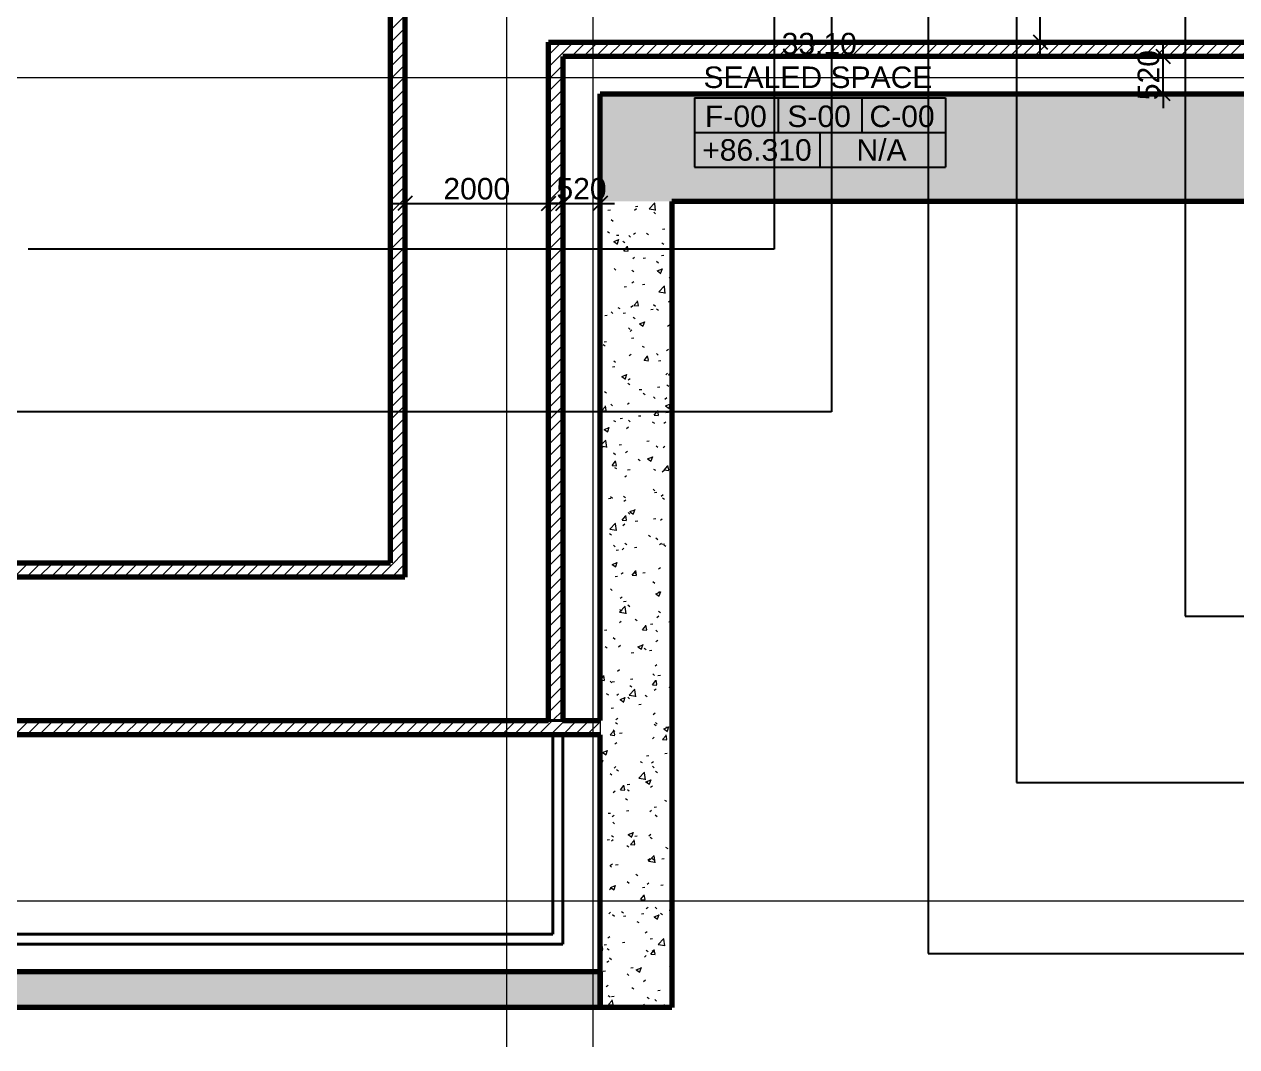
# Model space of a CAD drawing. Header units: millimetres. Extents: x -920222 to -841623, y -18676 to 21298.
# Drawn here: x -876808 to -859907, y -17825 to -3572 of the extents above; entities that cross this region are included whole.
import ezdxf

# ---------------------------------------------------------------- set-up
doc = ezdxf.new("R2010")
doc.units = ezdxf.units.MM
doc.linetypes.add('DPA_Grid _ Level 100', pattern=[10, 5.5, -1.6, 1.3, -1.6])
for name, color, linetype, lineweight in [('A-ANNO-DIMS', 1, 'Continuous', 9), ('A-FLOR-E', 2, 'Continuous', 35), ('A-ROOM-IDEN', 3, 'Continuous', 25), ('A-ROOM-LINE', 3, 'Continuous', 25), ('A-WALL', 5, 'Continuous', 35), ('A-WALL-PATT', 1, 'Continuous', 35), ('S-GRID', 251, 'Continuous', 9), ('WALL-E', 2, 'Continuous', 35)]:
    doc.layers.add(name, color=color, linetype=linetype, lineweight=lineweight)
doc.styles.add('Arial_2', font='arial.ttf', dxfattribs={"height": 300})
doc.dimstyles.new('DPA-DIM-3_0_T-T', dxfattribs={"dimscale": 304.8, "dimtxt": 306.07782, "dimasz": 0.656168, "dimexe": 0.656168, "dimexo": 0.0625, "dimgap": 0.164042, "dimtad": 1, "dimdec": 0, "dimzin": 0, "dimdsep": 46, "dimtxsty": 'Arial_2', "dimblk1": 'OBLIQUE', "dimblk2": 'OBLIQUE', "dimsah": 1, "dimcen": 0.09, "dimdle": 0.656168, "dimadec": 8, "dimazin": 0, "dimtfac": 1, "dimtdec": 4, "dimtix": 1, "dimtmove": 0, "dimatfit": 3, "dimfxl": 1.312336, "dimfxlon": 1, "dimtvp": 1, "dimtolj": 1, "dimtzin": 0, "dimarcsym": 2})
pattern_1 = [(45, (0, 0), (-84.852814, 84.852814), [])]
pattern_2 = [(50, (0, 0), (728.7365, -63.75582), [76.2, -838.2]), (355, (0, 0), (-140.9716, 764.2276), [60.96, -670.56]), (100.451, (60.7, -5.3), (587.77, 700.46675), [64.76, -712.36]), (46.184, (0, 203.2), (1084.3162, -168.171), [114.3, -1257.3]), (96.636, (90.4, 189.2), (949.6099, 989.7098), [97.14, -1068.54]), (351.184, (0, 203.2), (949.6206, 989.7012), [91.44, -1005.84]), (21, (101.6, 152.4), (606.45787, -409.06057), [76.2, -838.2]), (326, (101.6, 152.4), (247.20834, 736.7529), [60.96, -670.56]), (71.451, (152.14, 118.3), (853.66825, 327.68547), [64.76, -712.36]), (37.5, (0, 0), (12.35469, 338.22012), [33.528, -628.904, 33.528, -647.192, -673.1]), (37.5, (0, 0), (12.35469, 338.22012), [-1343.152, 33.528, -639.572]), (7.5, (0, 0), (267.27887, 400.72213), [33.528, -354.584, 33.528, -613.664, -256.54]), (7.5, (0, 0), (267.27887, 400.72213), [-1035.304, 33.528, -223.012]), (327.5, (-226.57, 0), (542.36333, -22.915345), [33.528, -220.472, 33.528, -758.952, -1051.56]), (327.5, (-226.57, 0), (542.36333, -22.915345), [-1046.48, 33.528, -1018.032]), (317.5, (-328.17, 0), (592.51696, 101.7071), [33.528, -296.672, 33.528, -492.76, -746.76]), (317.5, (-328.17, 0), (592.51696, 101.7071), [-856.488, 33.528, -713.232])]

# ---------------------------------------------------------------- blocks, each defined once
blk = doc.blocks.new('DPA_Room Tag Box - Standard-4486259-4250-01 ENLARGED CONCOURSE LEVEL - REFLECTED CEILING PLAN - SHEET 1')
at = {"layer": 'A-ROOM-LINE'}
for p, q in [((-17.5, -2.94), (-17.5, -12.6)), ((-17.5, -2.94), (17.5, -2.94)), ((-5.83, -2.94), (-5.83, -7.77)), ((5.83, -2.94), (5.83, -7.77)), ((17.5, -2.94), (17.5, -12.6)), ((-17.5, -7.77), (17.5, -7.77)), ((0, -7.77), (0, -12.6)), ((-17.5, -12.6), (17.5, -12.6))]:
    blk.add_line(p, q, dxfattribs=at)
blk = doc.blocks.new('_Oblique')
at = {"color": 0, "linetype": 'ByBlock', "lineweight": -2}
blk.add_line((-0.5, -0.5), (0.5, 0.5), dxfattribs=at)
blk = doc.blocks.new('*D310')
at = {"layer": 'A-ANNO-DIMS', "color": 0, "lineweight": -2, "transparency": 16777216}
for p, q in [((41636, -7600), (41636, -5200)), ((41255, -5400), (41836, -5400)), ((41255, -7400), (41836, -7400))]:
    blk.add_line(p, q, dxfattribs=at)
at = {"layer": 'Defpoints', "color": 0, "transparency": 16777216}
for p in [(41236, -5400), (41636, -5400), (41236, -7400)]:
    blk.add_point(p, dxfattribs=at)
at = {"layer": 'A-ANNO-DIMS', "color": 0, "lineweight": -2, "transparency": 16777216, "xscale": 200, "yscale": 200, "zscale": 200}
for p, rotation in [((41636, -5400), 90), ((41636, -7400), 270)]:
    blk.add_blockref('_Oblique', p, dxfattribs=dict(at, rotation=rotation))
at = {"layer": 'A-ANNO-DIMS', "color": 0, "transparency": 16777216, "insert": (41433, -6400), "char_height": 300, "width": 1107.53, "attachment_point": 5, "rotation": 90, "style": 'Arial_2'}
blk.add_mtext('\\A1;2000', dxfattribs=at)
blk = doc.blocks.new('*D312')
at = {"layer": 'A-ANNO-DIMS', "color": 0, "lineweight": -2, "transparency": 16777216}
for p, q in [((43349, -7600), (43349, -7400)), ((42968, -7600), (43549, -7600)), ((43349, -8120), (43349, -7600)), ((42968, -8120), (43549, -8120)), ((43349, -8120), (43349, -8320))]:
    blk.add_line(p, q, dxfattribs=at)
at = {"layer": 'Defpoints', "color": 0, "transparency": 16777216}
for p in [(42949, -7600), (43349, -7600), (42949, -8120)]:
    blk.add_point(p, dxfattribs=at)
at = {"layer": 'A-ANNO-DIMS', "color": 0, "lineweight": -2, "transparency": 16777216, "xscale": 200, "yscale": 200, "zscale": 200}
for p, rotation in [((43349, -7600), 270), ((43349, -8120), 90)]:
    blk.add_blockref('_Oblique', p, dxfattribs=dict(at, rotation=rotation))
at = {"layer": 'A-ANNO-DIMS', "color": 0, "transparency": 16777216, "insert": (43146, -7860), "char_height": 300, "width": 830.65, "attachment_point": 5, "rotation": 90, "style": 'Arial_2'}
blk.add_mtext('\\A1;520', dxfattribs=at)
blk = doc.blocks.new('*D313')
at = {"layer": 'A-ANNO-DIMS', "color": 0, "lineweight": -2, "transparency": 16777216}
for p, q in [((32782, -9268), (32782, -9849)), ((34782, -9268), (34782, -9849)), ((32582, -9649), (34982, -9649))]:
    blk.add_line(p, q, dxfattribs=at)
at = {"layer": 'Defpoints', "color": 0, "transparency": 16777216}
for p in [(32782, -9249), (34782, -9249), (34782, -9649)]:
    blk.add_point(p, dxfattribs=at)
at = {"layer": 'A-ANNO-DIMS', "color": 0, "lineweight": -2, "transparency": 16777216, "xscale": 200, "yscale": 200, "zscale": 200, "rotation": 180}
blk.add_blockref('_Oblique', (32782, -9649), dxfattribs=at)
at = {"layer": 'A-ANNO-DIMS', "color": 0, "lineweight": -2, "transparency": 16777216, "xscale": 200, "yscale": 200, "zscale": 200}
blk.add_blockref('_Oblique', (34782, -9649), dxfattribs=at)
at = {"layer": 'A-ANNO-DIMS', "color": 0, "transparency": 16777216, "insert": (33782, -9446), "char_height": 300, "width": 1107.53, "attachment_point": 5, "style": 'Arial_2'}
blk.add_mtext('\\A1;2000', dxfattribs=at)
blk = doc.blocks.new('*D314')
at = {"layer": 'A-ANNO-DIMS', "color": 0, "lineweight": -2, "transparency": 16777216}
for p, q in [((34982, -9268), (34982, -9849)), ((35502, -9268), (35502, -9849)), ((34982, -9649), (34782, -9649)), ((34982, -9649), (35502, -9649)), ((35502, -9649), (35702, -9649))]:
    blk.add_line(p, q, dxfattribs=at)
at = {"layer": 'Defpoints', "color": 0, "transparency": 16777216}
for p in [(34982, -9249), (35502, -9249), (35502, -9649)]:
    blk.add_point(p, dxfattribs=at)
at = {"layer": 'A-ANNO-DIMS', "color": 0, "lineweight": -2, "transparency": 16777216, "xscale": 200, "yscale": 200, "zscale": 200}
blk.add_blockref('_Oblique', (34982, -9649), dxfattribs=at)
at = {"layer": 'A-ANNO-DIMS', "color": 0, "lineweight": -2, "transparency": 16777216, "xscale": 200, "yscale": 200, "zscale": 200, "rotation": 180}
blk.add_blockref('_Oblique', (35502, -9649), dxfattribs=at)
at = {"layer": 'A-ANNO-DIMS', "color": 0, "transparency": 16777216, "insert": (35242, -9446), "char_height": 300, "width": 830.65, "attachment_point": 5, "style": 'Arial_2'}
blk.add_mtext('\\A1;520', dxfattribs=at)
blk = doc.blocks.new('*U290')
at = {"layer": 'S-GRID', "linetype": 'DPA_Grid _ Level 100'}
for p, q in [((34200, -21404), (34200, 16818.7)), ((35401.9, -21404), (35401.9, 16818.7)), ((58127.3, -7900), (-14589.5, -7900)), ((58127.3, -19375), (-14589.5, -19375))]:
    blk.add_line(p, q, dxfattribs=at)
at = {"layer": 'A-ANNO-DIMS'}
for base, p1, p2, override, picture, middle in [((41636.1, -5400), (41236.1, -7400), (41236.1, -5400), {"dimpost": '<>', "dimfxl": 2000}, '*D310', (41432.9, -6400)), ((43349.2, -7600), (42949.2, -8120), (42949.2, -7600), {"dimpost": '<>', "dimfxl": 520}, '*D312', (43146, -7860))]:
    dim = blk.add_linear_dim(base=base, p1=p1, p2=p2, angle=90, dimstyle='DPA-DIM-3_0_T-T', override=override, dxfattribs=at)
    dim.commit()
    dim.dimension.update_dxf_attribs({"geometry": picture, "text_midpoint": middle})
for base, p1, p2, override, picture, middle in [((34781.9, -9649.1), (32781.9, -9249.1), (34781.9, -9249.1), {"dimpost": '<>', "dimfxl": 2000}, '*D313', (33781.9, -9445.9)), ((35501.9, -9649.1), (34981.9, -9249.1), (35501.9, -9249.1), {"dimpost": '<>', "dimfxl": 520}, '*D314', (35241.9, -9445.9))]:
    dim = blk.add_linear_dim(base=base, p1=p1, p2=p2, dimstyle='DPA-DIM-3_0_T-T', override=override, dxfattribs=at)
    dim.commit()
    dim.dimension.update_dxf_attribs({"geometry": picture, "text_midpoint": middle})

msp = doc.modelspace()

# ---------------------------------------------------------------- hatches: boundary and pattern name
at = {"layer": 'A-WALL-PATT', "lineweight": 9}
h = msp.add_hatch(dxfattribs=at)
h.set_pattern_fill('FP_2', color=256, style=0, pattern_type=2)
h.set_pattern_definition(pattern_1)
h.paths.add_polyline_path([(-871701, -11278), (-871501, -11278), (-871501, -1821), (-871701, -1821), (-871701, -11078)])
h = msp.add_hatch(dxfattribs=at)
h.set_pattern_fill('FP_2', color=256, style=0, pattern_type=2)
h.set_pattern_definition(pattern_1)
h.paths.add_polyline_path([(-869301, -13278), (-869301, -3821), (-869501, -3821), (-869501, -13278)])
h = msp.add_hatch(dxfattribs=at)
h.set_pattern_fill('FP_2', color=256, style=0, pattern_type=2)
h.set_pattern_definition(pattern_1)
h.paths.add_polyline_path([(-859607, -4021), (-859607, -3821), (-869301, -3821), (-869301, -4021), (-859807, -4021)])
h = msp.add_hatch(dxfattribs=at)
h.set_pattern_fill('FP_1', color=256, style=0, pattern_type=2)
h.set_pattern_definition(pattern_2)
h.paths.add_polyline_path([(-846122, -6041), (-846122, -4541), (-868781, -4541), (-868781, -6041), (-850513, -6041)])
h = msp.add_hatch(dxfattribs=at)
h.set_pattern_fill('FP_1', color=256, style=0, pattern_type=2)
h.set_pattern_definition(pattern_2)
h.paths.add_polyline_path([(-868781, -17276), (-867781, -17276), (-867781, -6041), (-868781, -6041), (-868781, -13478)])
h = msp.add_hatch(dxfattribs=at)
h.set_pattern_fill('FP_2', color=256, style=0, pattern_type=2)
h.set_pattern_definition(pattern_1)
h.paths.add_polyline_path([(-872467, -11278), (-871701, -11278), (-871701, -11078), (-885257, -11078), (-885257, -11278), (-881249, -11278)])
h = msp.add_hatch(dxfattribs=at)
h.set_pattern_fill('FP_2', color=256, style=0, pattern_type=2)
h.set_pattern_definition(pattern_1)
h.paths.add_polyline_path([(-869301, -13478), (-869301, -13278), (-897937, -13278), (-897937, -13478), (-872467, -13478)])
h = msp.add_hatch(dxfattribs=at)
h.set_pattern_fill('FP_2', color=256, style=0, pattern_type=2)
h.set_pattern_definition(pattern_1)
h.paths.add_polyline_path([(-868781, -13478), (-868781, -13278), (-869301, -13278), (-869301, -13478)])
h = msp.add_hatch(dxfattribs=at)
h.set_pattern_fill('FP_1', color=256, style=0, pattern_type=2)
h.set_pattern_definition(pattern_2)
h.paths.add_polyline_path([(-868781, -17276), (-868781, -16776), (-914637, -16776), (-914637, -17276), (-872467, -17276)])

# ---------------------------------------------------------------- linework, layer by layer
at = {"layer": 'A-FLOR-E'}
for p, q in [((-871701, -11078), (-871701, -1821)), ((-871701, -1821), (-871701, -11078)), ((-859807, -4541), (-868781, -4541)), ((-868781, -4541), (-868781, -13278)), ((-868781, -13278), (-868781, -4541)), ((-868781, -4541), (-859807, -4541)), ((-885057, -11078), (-871701, -11078)), ((-871701, -11078), (-885057, -11078)), ((-868781, -13278), (-897937, -13278)), ((-897937, -13278), (-868781, -13278))]:
    msp.add_line(p, q, dxfattribs=at)
at = {"layer": 'A-ROOM-IDEN'}
for p, q in [((-860626, 7736), (-860626, -11823)), ((-866357, 5678), (-866357, -6707)), ((-865557, 1823), (-865557, -8973)), ((-862977, 1823), (-862977, -14141)), ((-864206, 174), (-864206, -16526)), ((-866357, -6707), (-876753, -6707)), ((-865557, -8973), (-877259, -8973)), ((-860626, -11823), (-858325, -11823)), ((-862977, -14141), (-858187, -14141)), ((-864206, -16526), (-859245, -16526))]:
    msp.add_line(p, q, dxfattribs=at)
at = {"layer": 'A-WALL', "color": 7, "lineweight": 70}
for p, q in [((-871701, -11078), (-871701, -1821)), ((-871501, -1821), (-871501, -11278)), ((-869501, -13278), (-869501, -3821)), ((-869501, -3821), (-869301, -3821)), ((-869301, -3821), (-859807, -3821)), ((-869301, -4021), (-869301, -13278)), ((-859807, -4021), (-869301, -4021)), ((-868781, -4541), (-859807, -4541)), ((-868781, -6041), (-868781, -4541)), ((-868781, -13278), (-868781, -6041)), ((-846122, -6041), (-867781, -6041)), ((-867781, -6041), (-867781, -17276)), ((-882458, -11078), (-871701, -11078)), ((-871701, -11278), (-885257, -11278)), ((-871501, -11278), (-871701, -11278)), ((-897937, -13278), (-869501, -13278)), ((-869301, -13278), (-868781, -13278)), ((-869301, -13478), (-897937, -13478)), ((-868781, -13478), (-869301, -13478)), ((-868781, -17276), (-868781, -13478)), ((-914637, -16776), (-868781, -16776)), ((-868781, -16776), (-868781, -17276)), ((-868781, -17276), (-914637, -17276)), ((-867781, -17276), (-868781, -17276))]:
    msp.add_line(p, q, dxfattribs=at)
at = {"layer": 'A-WALL', "lineweight": 9}
msp.add_line((-868781, -13278), (-868781, -13478), dxfattribs=at)
at = {"layer": 'WALL-E'}
for p, q in [((-871701, -4541), (-871701, -1821)), ((-871701, -1821), (-871701, -11078)), ((-871701, -6041), (-871701, -4541)), ((-871701, -11078), (-871701, -6041)), ((-882458, -11078), (-871701, -11078)), ((-871701, -11078), (-882458, -11078)), ((-868781, -11466), (-868781, -11666)), ((-868781, -11466), (-868781, -11666)), ((-869301, -13278), (-869441, -13278)), ((-869441, -13278), (-869301, -13278)), ((-869442, -13478), (-869442, -16256)), ((-869442, -16256), (-869442, -13478)), ((-869302, -13478), (-869302, -16396)), ((-869302, -16396), (-869302, -13478)), ((-879982, -16256), (-869442, -16256)), ((-869442, -16256), (-879982, -16256)), ((-879982, -16396), (-869442, -16396)), ((-869442, -16396), (-879982, -16396)), ((-869302, -16396), (-869442, -16396)), ((-869442, -16396), (-869302, -16396))]:
    msp.add_line(p, q, dxfattribs=at)

# ---------------------------------------------------------------- block references
msp.add_blockref('*U290', (-904282, 3579))
at = {"layer": 'A-ROOM-IDEN', "xscale": 99.99999999999993, "yscale": 99.99999999999993, "zscale": 99.99999999999993}
msp.add_blockref('DPA_Room Tag Box - Standard-4486259-4250-01 ENLARGED CONCOURSE LEVEL - REFLECTED CEILING PLAN - SHEET 1', (-865716, -4305), dxfattribs=at)

# ---------------------------------------------------------------- texts
at = {"layer": 'A-ROOM-IDEN', "lineweight": 9, "char_height": 300, "attachment_point": 1, "style": 'Arial_2'}
for s, insert, width in [('33.10', (-866251, -3692), 1298.73), ('SEALED SPACE', (-867340, -4161), 3928.27), ('F-00', (-867319, -4705), 1058.23), ('S-00', (-866171, -4705), 1090.29), ('C-00', (-865026, -4705), 1114.35), ('+86.310', (-867358, -5174), 1883.97), ('N/A', (-865207, -5174), 857.81)]:
    msp.add_mtext(s, dxfattribs=dict(at, insert=insert, width=width))

doc.saveas('drawing.dxf')
